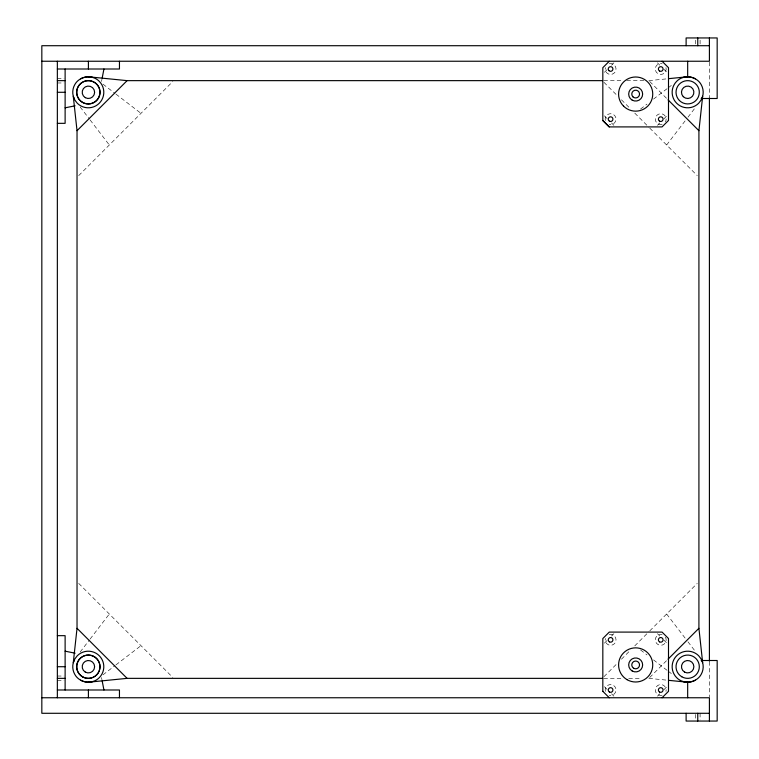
<?xml version="1.0" encoding="UTF-8"?>
<svg xmlns="http://www.w3.org/2000/svg" width="759" height="759" viewBox="0 0 759 759"><rect width="100%" height="100%" fill="white"/><g stroke="black" fill="none" stroke-linecap="round" stroke-linejoin="round"><path stroke-width="0.57" stroke-dasharray="3.79 2.85" d="M101.526 81.479L101.962 79.211M80.15 652.028L89.401 639.97M90.112 639.04L109.315 614.012M666.63 144.988L685.13 120.88M687.977 117.171L695.804 106.972M78.689 175.623L172.834 81.479M604.411 72.304L607.57 69.145M611.526 65.189L613.898 62.817M657.427 125.33L659.799 122.958M663.755 119.002L666.914 115.833M604.411 643.167L607.57 639.998M611.526 636.042L613.898 633.67M603.946 676.686L617.371 663.271M621.441 659.191L630.776 649.865M634.771 645.871L648.936 631.706M649.77 630.871L697.265 583.377M649.695 677.521L667.218 659.998M657.427 696.183L659.799 693.811M663.755 689.855L666.914 686.696M640.53 109.059L647.019 104.078M653.508 99.097L667.417 88.424M668.347 87.712L672.057 84.866M102.968 674.846L115.017 665.596M115.947 664.884L140.984 645.672M648.86 80.644L666.497 78.879M57.352 78.319L64.012 78.319M603.794 80.644L621.583 80.644M626.735 80.644L644.201 80.644M57.352 82.968L64.012 82.968M57.352 676.032L64.012 676.032M603.794 678.356L623.243 678.356M628.699 678.356L641.877 678.356M57.352 680.681L64.012 680.681M648.86 678.356L666.497 680.121M102.968 84.154L115.017 93.404M115.947 94.116L140.984 113.328M640.53 649.941L647.019 654.922M653.508 659.903L667.417 670.576M668.347 671.288L672.057 674.134M657.427 62.817L659.799 65.189M663.755 69.145L666.914 72.304M649.695 81.479L667.218 99.002M603.946 82.314L617.371 95.729M621.441 99.808L630.776 109.135M634.771 113.129L648.936 127.294M649.77 128.129L697.265 175.623M604.411 115.833L607.57 119.002M611.526 122.958L613.898 125.33M657.427 633.67L659.799 636.042M663.755 639.998L666.914 643.167M604.411 686.696L607.57 689.855M611.526 693.811L613.898 696.183M78.689 583.377L172.834 677.521M666.63 614.012L685.13 638.12M687.977 641.829L695.804 652.028M80.15 106.972L89.401 119.03M90.112 119.96L109.315 144.988M101.526 677.521L101.962 679.789M709.409 62.134L709.409 97.332M709.409 661.668L709.409 696.866M700.092 40.17L700.092 45.711M700.092 713.289L700.092 719.94M695.434 40.17L695.434 45.711M695.434 714.399L695.434 719.94M605.34 120.548A5.436 5.436 0 0 1 610.113 113.736A5.436 5.436 0 0 1 616.004 119.618A5.436 5.436 0 0 1 609.183 124.391M662.142 124.391A5.436 5.436 0 0 1 655.302 119.144A5.436 5.436 0 0 1 662.142 113.897A5.436 5.436 0 0 1 665.444 121.867M665.985 67.589A5.436 5.436 0 0 1 661.212 74.41A5.436 5.436 0 0 1 655.321 68.528A5.436 5.436 0 0 1 662.142 63.756M609.183 63.756A5.436 5.436 0 0 1 616.004 68.528A5.436 5.436 0 0 1 610.113 74.41A5.436 5.436 0 0 1 605.34 67.589M605.34 691.411A5.436 5.436 0 0 1 610.113 684.59A5.436 5.436 0 0 1 616.004 690.472A5.436 5.436 0 0 1 609.183 695.244M662.142 695.244A5.436 5.436 0 0 1 655.321 690.472A5.436 5.436 0 0 1 661.212 684.59A5.436 5.436 0 0 1 665.985 691.411M665.444 637.133A5.436 5.436 0 0 1 662.142 645.103A5.436 5.436 0 0 1 655.302 639.856A5.436 5.436 0 0 1 662.142 634.609M609.183 634.609A5.436 5.436 0 0 1 616.004 639.382A5.436 5.436 0 0 1 610.113 645.264A5.436 5.436 0 0 1 605.34 638.452"/><path stroke-width="1.14" d="M73.936 98.224A15.522 15.522 0 0 1 74.837 84.524C79.591 75.919 92.437 74.23 99.258 81.308A15.522 15.522 0 0 1 99.258 103.262A15.522 15.522 0 0 1 77.304 103.262L74.837 100.046L73.281 96.308L77.029 130.7L77.029 628.3L73.281 662.692L74.837 658.954L77.304 655.738A15.522 15.522 0 0 1 99.258 655.738A15.522 15.522 0 0 1 99.258 677.692C92.437 684.77 79.591 683.081 74.837 674.476A15.522 15.522 0 0 1 73.936 660.776M701.591 659.846A15.522 15.522 0 0 1 701.117 674.476C696.354 683.081 683.517 684.77 676.696 677.692A15.522 15.522 0 0 1 676.696 655.738A15.522 15.522 0 0 1 698.65 655.738L701.117 658.954L702.663 662.692L698.916 628.3L698.916 130.7L702.663 96.308L701.117 100.046L698.65 103.262A15.522 15.522 0 0 1 676.696 103.262A15.522 15.522 0 0 1 676.696 81.308C683.517 74.23 696.354 75.919 701.117 84.524A15.522 15.522 0 0 1 701.591 99.154M102.18 78.082L103.936 69.003M77.029 130.7L127.095 80.644L602.608 80.644M609.268 61.242L602.826 67.684L602.826 120.586L609.154 126.905L662.057 126.905L668.499 120.463L668.499 67.684L662.057 61.242M668.053 659.163L698.916 628.3M662.057 697.758L668.499 691.316L668.499 638.537L662.057 632.095L609.268 632.095L602.826 638.537L602.826 691.44M65.122 107.816L75.103 105.814M668.85 78.642L687.673 76.763M88.281 682.237L127.095 678.356L602.608 678.356M709.409 45.711L41.83 45.711L41.83 713.289L709.409 713.289M41.83 61.242L709.409 61.242L709.409 37.95M57.352 69.003L119.457 69.003L119.457 61.242M57.352 80.644L65.122 80.644M57.352 92.285L65.122 92.285M701.183 98.499L717.17 98.499L717.17 37.95L686.117 37.95L686.117 45.711M57.352 123.337L65.122 123.337L65.122 69.003M57.352 635.663L65.122 635.663L65.122 689.997M701.183 660.501L717.17 660.501L717.17 721.05L686.117 721.05L686.117 713.289M57.352 666.715L65.122 666.715M57.352 678.356L65.122 678.356M57.352 689.997L119.457 689.997L119.457 697.758M41.83 697.758L709.409 697.758L709.409 721.05M88.281 76.763L127.095 80.644M668.85 680.358L687.673 682.237M65.122 651.184L75.103 653.186M668.053 99.837L698.916 130.7M602.826 120.463L609.268 126.905M602.826 691.316L609.268 697.758M77.029 628.3L127.095 678.356M102.18 680.918L103.936 689.997M709.409 97.883L709.409 661.117M697.758 37.95L697.758 45.711M697.758 713.289L697.758 721.05M687.673 61.242L687.673 76.934M687.673 682.066L687.673 697.758M88.405 61.242L88.405 69.003M88.405 689.997L88.405 697.758M57.352 61.242L57.352 697.758M92.294 681.705A15.522 15.522 0 0 1 80.52 680.159M80.52 78.841A15.522 15.522 0 0 1 92.294 77.295M683.65 77.295A15.522 15.522 0 0 1 695.434 78.841M695.434 680.159A15.522 15.522 0 0 1 683.65 681.705M82.456 676.8A11.641 11.641 0 0 0 99.922 666.715A11.641 11.641 0 0 0 82.456 656.63A11.641 11.641 0 0 0 82.456 676.8M82.456 102.37A11.641 11.641 0 0 0 99.922 92.285A11.641 11.641 0 0 0 82.456 82.2A11.641 11.641 0 0 0 82.456 102.37M679.438 100.52A11.641 11.641 0 0 0 698.916 95.302A11.641 11.641 0 0 0 684.656 81.042A11.641 11.641 0 0 0 679.438 100.52M681.848 676.8A11.641 11.641 0 0 0 699.314 666.715A11.641 11.641 0 0 0 681.848 656.63A11.641 11.641 0 0 0 681.848 676.8M80.169 100.52A11.641 11.641 0 0 0 99.657 95.302A11.641 11.641 0 0 0 85.397 81.042A11.641 11.641 0 0 0 80.169 100.52M85.302 97.664A6.214 6.214 0 0 0 94.619 92.285A6.214 6.214 0 0 0 85.302 86.905A6.214 6.214 0 0 0 85.302 97.664M683.28 96.678A6.214 6.214 0 0 0 693.669 93.898A6.214 6.214 0 0 0 686.06 86.289A6.214 6.214 0 0 0 683.28 96.678M684.571 672.094A6.214 6.214 0 0 0 693.878 666.715A6.214 6.214 0 0 0 684.571 661.336A6.214 6.214 0 0 0 684.571 672.094M82.589 676.8A11.641 11.641 0 0 0 100.046 666.715A11.641 11.641 0 0 0 82.589 656.63A11.641 11.641 0 0 0 82.589 676.8M85.302 672.094A6.214 6.214 0 0 0 94.619 666.715A6.214 6.214 0 0 0 85.302 661.336A6.214 6.214 0 0 0 85.302 672.094M623.585 106.146A17.078 17.078 0 0 0 652.161 98.49A17.078 17.078 0 0 0 631.241 77.579A17.078 17.078 0 0 0 623.585 106.146M632.171 100.122A6.983 6.983 0 0 0 642.645 94.069A6.983 6.983 0 0 0 632.171 88.025A6.983 6.983 0 0 0 632.171 100.122M632.921 96.82A3.88 3.88 0 0 0 639.41 95.074A3.88 3.88 0 0 0 634.657 90.321A3.88 3.88 0 0 0 632.921 96.82M659.571 71.014A2.324 2.324 0 0 0 663.062 69.003A2.324 2.324 0 0 0 659.571 66.982A2.324 2.324 0 0 0 659.571 71.014M659.571 121.165A2.324 2.324 0 0 0 663.062 119.144A2.324 2.324 0 0 0 659.571 117.133A2.324 2.324 0 0 0 659.571 121.165M609.43 121.165A2.324 2.324 0 0 0 612.921 119.144A2.324 2.324 0 0 0 609.43 117.133A2.324 2.324 0 0 0 609.43 121.165M608.946 70.644A2.324 2.324 0 0 0 612.836 69.6A2.324 2.324 0 0 0 609.989 66.754A2.324 2.324 0 0 0 608.946 70.644M627.124 679.713A17.078 17.078 0 0 0 652.74 664.931A17.078 17.078 0 0 0 627.124 650.14A17.078 17.078 0 0 0 627.124 679.713M632.171 670.975A6.983 6.983 0 0 0 642.645 664.931A6.983 6.983 0 0 0 632.171 658.878A6.983 6.983 0 0 0 632.171 670.975M633.718 668.29A3.88 3.88 0 0 0 639.543 664.931A3.88 3.88 0 0 0 633.718 661.563A3.88 3.88 0 0 0 633.718 668.29M659.571 641.867A2.324 2.324 0 0 0 663.062 639.856A2.324 2.324 0 0 0 659.571 637.835A2.324 2.324 0 0 0 659.571 641.867M659.571 692.018A2.324 2.324 0 0 0 663.062 689.997A2.324 2.324 0 0 0 659.571 687.986A2.324 2.324 0 0 0 659.571 692.018M609.43 692.018A2.324 2.324 0 0 0 612.921 689.997A2.324 2.324 0 0 0 609.43 687.986A2.324 2.324 0 0 0 609.43 692.018M609.43 641.867A2.324 2.324 0 0 0 612.921 639.856A2.324 2.324 0 0 0 609.43 637.835A2.324 2.324 0 0 0 609.43 641.867"/></g></svg>
